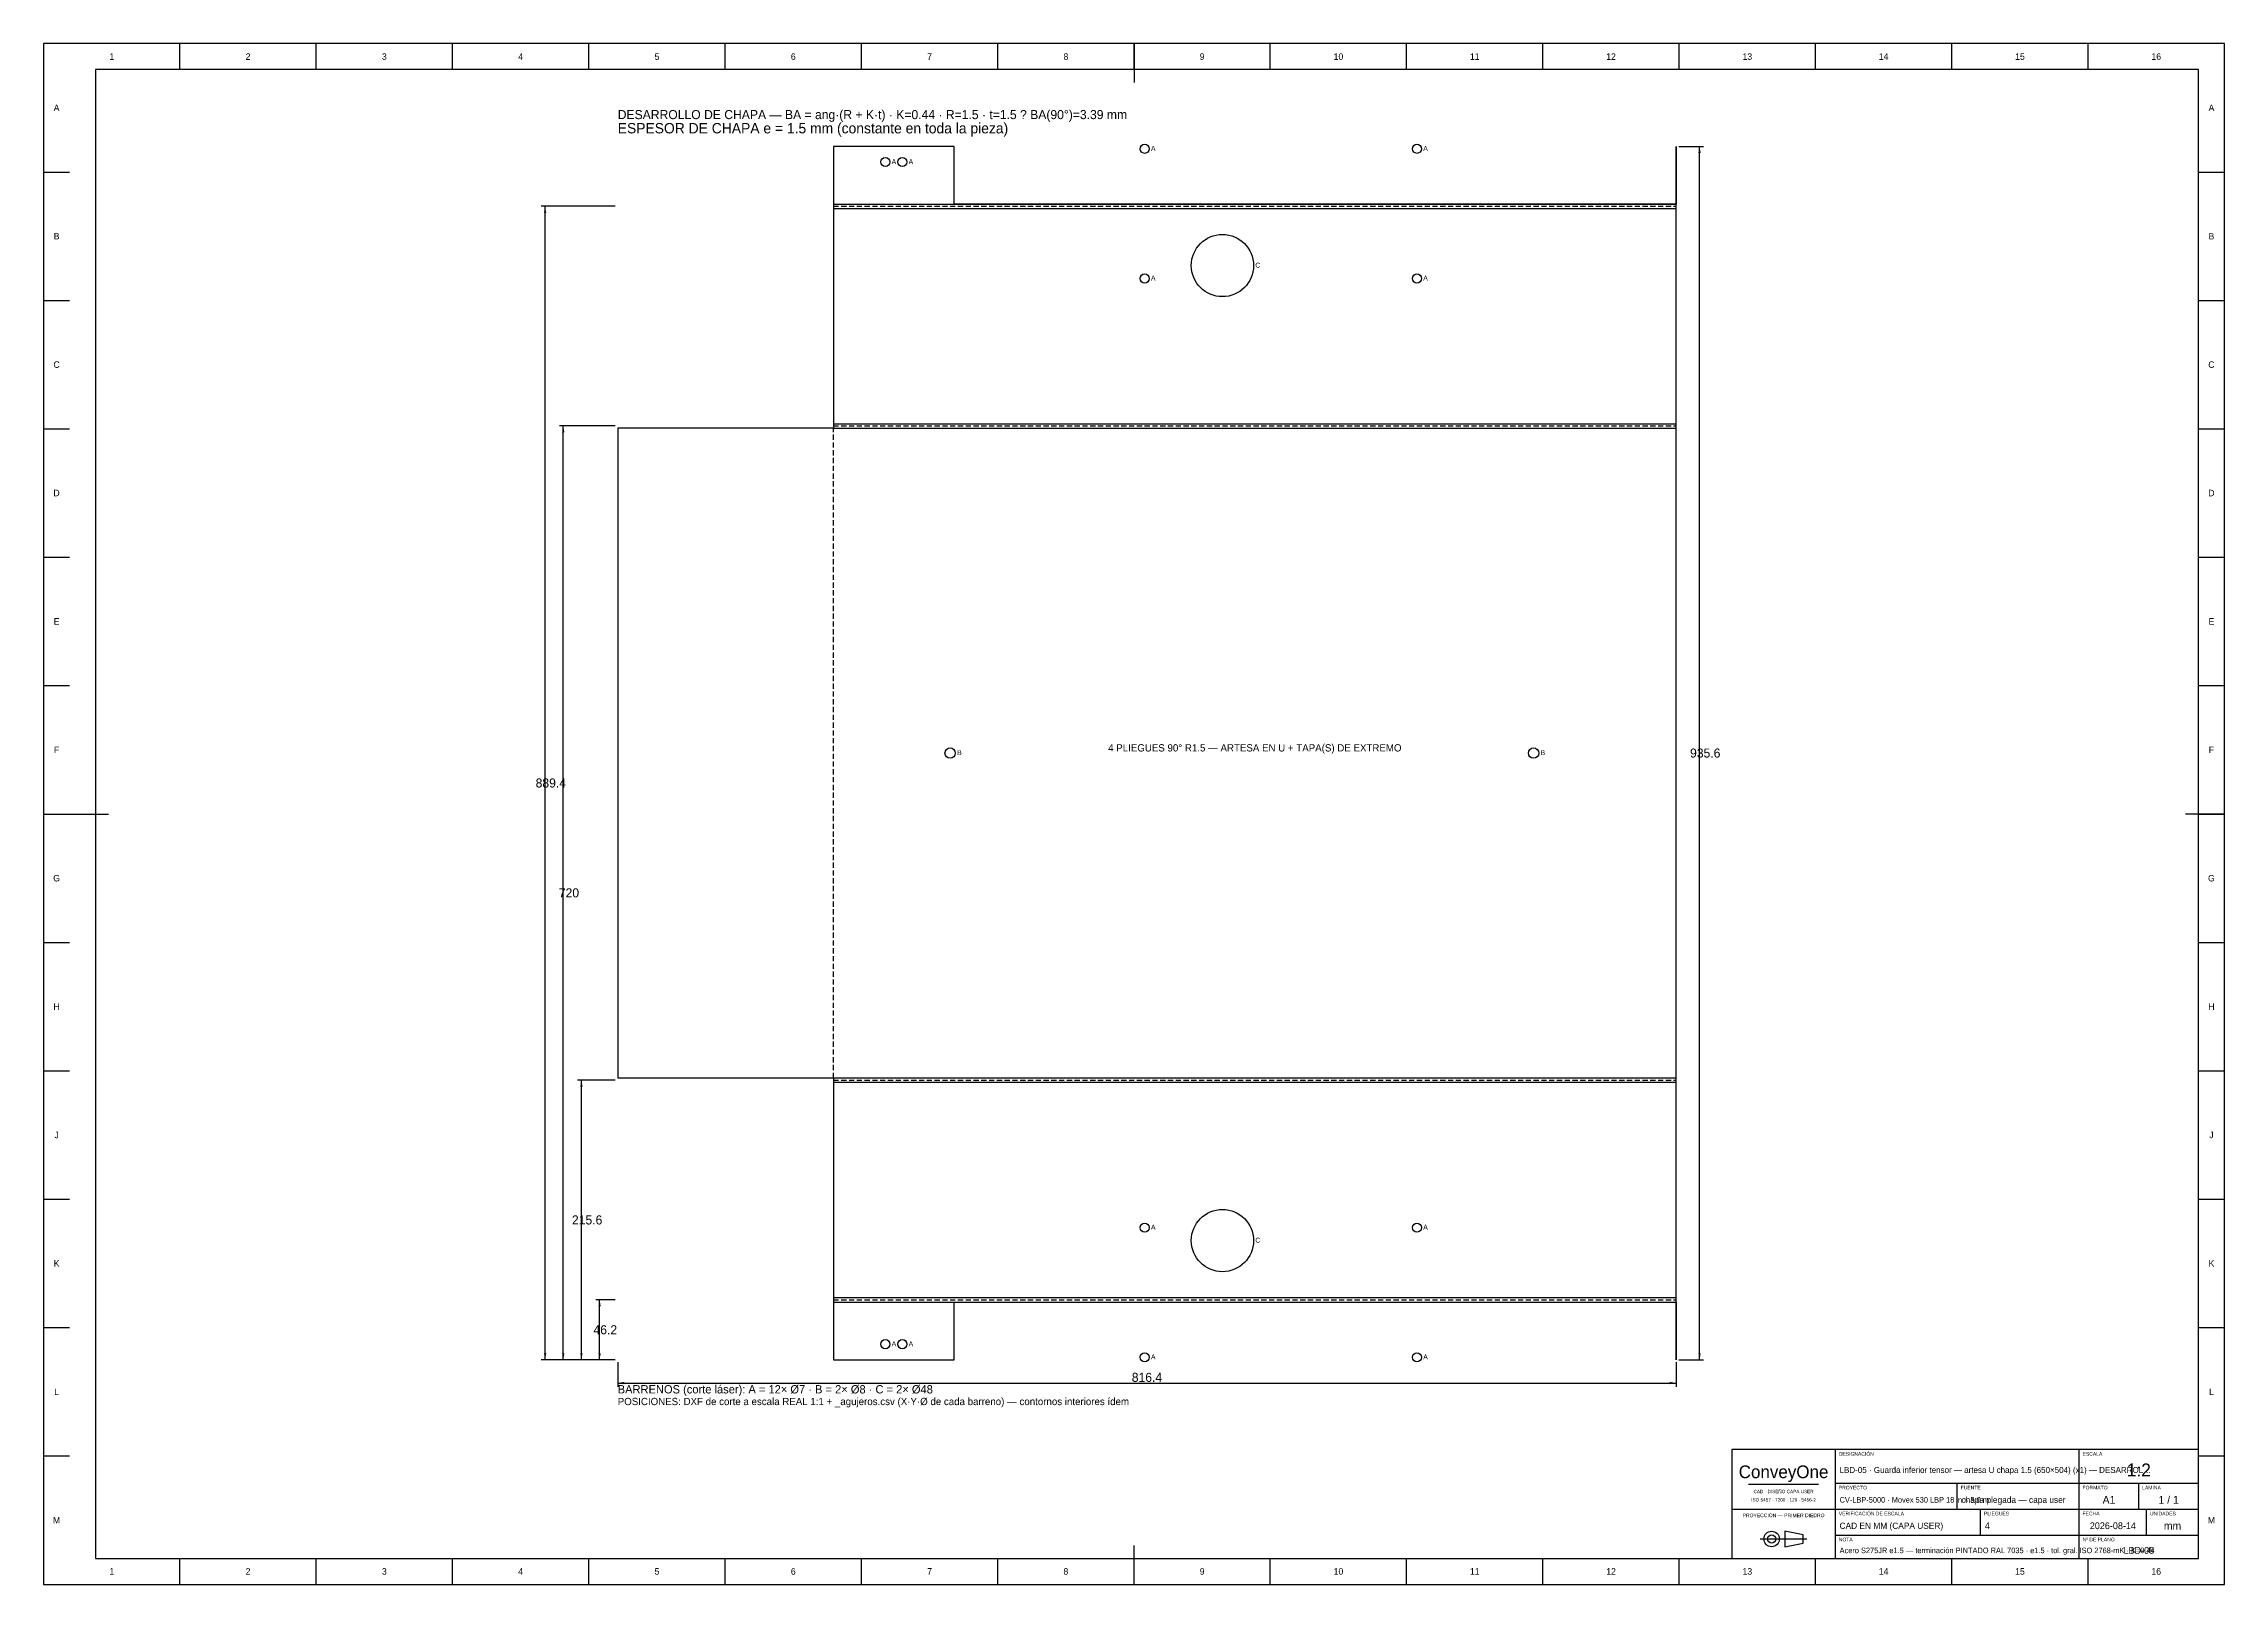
# Model space of a CAD drawing. Extents: x 0 to 1682, y 0 to 1188.
import ezdxf
from ezdxf.enums import TextEntityAlignment as Align

# ---------------------------------------------------------------- set-up
doc = ezdxf.new("R2010")
doc.units = 0
doc.linetypes.add('DASHED', pattern=[6, 4, -2])
for name, color, linetype in [('COTAS', 7, 'CONTINUOUS'), ('FINA', 7, 'CONTINUOUS'), ('NORMA', 7, 'CONTINUOUS'), ('PLIEGUE', 1, 'DASHED'), ('TEXTO', 7, 'CONTINUOUS'), ('VISIBLE', 7, 'CONTINUOUS')]:
    doc.layers.add(name, color=color, linetype=linetype)

msp = doc.modelspace()

# ---------------------------------------------------------------- linework, layer by layer
at = {"layer": 'COTAS'}
for p, q in [((1261.195, 1108.785), (1280.195, 1108.785)), ((1277.195, 173.215), (1277.195, 1108.785)), ((440.805, 1062.595), (383.805, 1062.595)), ((386.805, 173.215), (386.805, 1062.595)), ((440.805, 893.195), (397.805, 893.195)), ((400.805, 173.215), (400.805, 893.195)), ((440.805, 388.805), (411.805, 388.805)), ((414.805, 173.215), (414.805, 388.805)), ((440.805, 219.415), (425.805, 219.415)), ((428.805, 173.215), (428.805, 219.415)), ((440.805, 173.215), (383.805, 173.215)), ((440.805, 173.215), (397.805, 173.215)), ((440.805, 173.215), (411.805, 173.215)), ((440.805, 173.215), (425.805, 173.215)), ((442.805, 171.215), (442.805, 152.215)), ((1259.195, 171.215), (1259.195, 152.215)), ((1261.195, 173.215), (1280.195, 173.215)), ((442.805, 155.215), (1259.195, 155.215))]:
    msp.add_line(p, q, dxfattribs=at)
for points in [[(1277.195, 1108.785), (1278.095, 1103.785), (1276.295, 1103.785)], [(386.805, 1062.595), (387.705, 1057.595), (385.905, 1057.595)], [(400.805, 893.195), (401.705, 888.195), (399.905, 888.195)], [(414.805, 388.805), (415.705, 383.805), (413.905, 383.805)], [(428.805, 219.415), (429.705, 214.415), (427.905, 214.415)], [(386.805, 173.215), (387.705, 178.215), (385.905, 178.215)], [(400.805, 173.215), (401.705, 178.215), (399.905, 178.215)], [(414.805, 173.215), (415.705, 178.215), (413.905, 178.215)], [(428.805, 173.215), (429.705, 178.215), (427.905, 178.215)], [(1277.195, 173.215), (1278.095, 178.215), (1276.295, 178.215)], [(442.805, 155.215), (447.805, 156.115), (447.805, 154.315)], [(1259.195, 155.215), (1254.195, 156.115), (1254.195, 154.315)]]:
    msp.add_solid(points, dxfattribs=at)
at = {"layer": 'FINA'}
for p, q in [((1682, 1188), (0, 1188)), ((0, 1188), (0, 0)), ((105.125, 1168), (105.125, 1188)), ((210.25, 1168), (210.25, 1188)), ((315.375, 1168), (315.375, 1188)), ((420.5, 1168), (420.5, 1188)), ((525.625, 1168), (525.625, 1188)), ((630.75, 1168), (630.75, 1188)), ((735.875, 1168), (735.875, 1188)), ((841, 1168), (841, 1188)), ((946.125, 1168), (946.125, 1188)), ((1051.25, 1168), (1051.25, 1188)), ((1156.375, 1168), (1156.375, 1188)), ((1261.5, 1168), (1261.5, 1188)), ((1366.625, 1168), (1366.625, 1188)), ((1471.75, 1168), (1471.75, 1188)), ((1576.875, 1168), (1576.875, 1188)), ((1682, 0), (1682, 1188)), ((0, 1089), (20, 1089)), ((1662, 1089), (1682, 1089)), ((609.195, 1064.285), (1259.195, 1064.285)), ((609.195, 1060.895), (1259.195, 1060.895)), ((0, 990), (20, 990)), ((1662, 990), (1682, 990)), ((609.195, 894.895), (1259.195, 894.895)), ((609.195, 891.505), (1259.195, 891.505)), ((0, 891), (20, 891)), ((1662, 891), (1682, 891)), ((0, 792), (20, 792)), ((1662, 792), (1682, 792)), ((0, 693), (20, 693)), ((1662, 693), (1682, 693)), ((0, 594), (20, 594)), ((1662, 594), (1682, 594)), ((0, 495), (20, 495)), ((1662, 495), (1682, 495)), ((0, 396), (20, 396)), ((609.195, 390.505), (1259.195, 390.505)), ((609.195, 387.105), (1259.195, 387.105)), ((1662, 396), (1682, 396)), ((0, 297), (20, 297)), ((1662, 297), (1682, 297)), ((609.195, 221.105), (1259.195, 221.105)), ((609.195, 217.715), (1259.195, 217.715)), ((0, 198), (20, 198)), ((1662, 198), (1682, 198)), ((0, 99), (20, 99)), ((1662, 99), (1682, 99)), ((1315, 77.2), (1369, 77.2)), ((1382, 78), (1570, 78)), ((1476, 58), (1476, 78)), ((1570, 78), (1662, 78)), ((1616, 58), (1616, 78)), ((1302, 58), (1382, 58)), ((1382, 58), (1570, 58)), ((1494, 38), (1494, 58)), ((1570, 58), (1662, 58)), ((1622, 38), (1622, 58)), ((1324.06, 35), (1359.94, 35)), ((1382, 38), (1570, 38)), ((1570, 38), (1662, 38)), ((105.125, 0), (105.125, 20)), ((210.25, 0), (210.25, 20)), ((315.375, 0), (315.375, 20)), ((420.5, 0), (420.5, 20)), ((525.625, 0), (525.625, 20)), ((630.75, 0), (630.75, 20)), ((735.875, 0), (735.875, 20)), ((841, 0), (841, 20)), ((946.125, 0), (946.125, 20)), ((1051.25, 0), (1051.25, 20)), ((1156.375, 0), (1156.375, 20)), ((1261.5, 0), (1261.5, 20)), ((1366.625, 0), (1366.625, 20)), ((1471.75, 0), (1471.75, 20)), ((1576.875, 0), (1576.875, 20)), ((0, 0), (1682, 0))]:
    msp.add_line(p, q, dxfattribs=at)
at = {"layer": 'NORMA'}
for p, q in [((841, 1188), (841, 1158)), ((1662, 1168), (40, 1168)), ((40, 1168), (40, 20)), ((1662, 20), (1662, 1168)), ((0, 594), (50, 594)), ((1682, 594), (1652, 594)), ((1662, 104), (1302, 104)), ((1302, 104), (1302, 20)), ((1382, 20), (1382, 104)), ((1570, 20), (1570, 104)), ((1662, 20), (1662, 104)), ((40, 20), (1662, 20)), ((841, 0), (841, 30)), ((1302, 20), (1662, 20))]:
    msp.add_line(p, q, dxfattribs=at)
at = {"layer": 'PLIEGUE'}
for p, q in [((609.195, 1062.595), (1259.195, 1062.595)), ((609.195, 893.195), (1259.195, 893.195)), ((609.195, 390.505), (609.195, 891.505)), ((609.195, 388.805), (1259.195, 388.805)), ((609.195, 219.415), (1259.195, 219.415))]:
    msp.add_line(p, q, dxfattribs=at)
at = {"layer": 'TEXTO'}
for p, q in [((1357.18, 38.22), (1342.92, 40.98)), ((1342.92, 40.98), (1342.92, 29.02)), ((1357.18, 31.78), (1357.18, 38.22)), ((1342.92, 29.02), (1357.18, 31.78))]:
    msp.add_line(p, q, dxfattribs=at)
for radius in [5.98, 3.22]:
    msp.add_circle((1332.8, 35), radius, dxfattribs=at)
at = {"layer": 'VISIBLE'}
for p, q in [((702.285, 1108.785), (609.195, 1108.785)), ((609.195, 1108.785), (609.195, 891.505)), ((702.285, 1064.285), (702.285, 1108.785)), ((1259.195, 891.505), (1259.195, 1108.785)), ((1259.195, 1108.785), (1259.195, 1064.285)), ((1259.195, 1064.285), (702.285, 1064.285)), ((609.195, 891.505), (442.805, 891.505)), ((442.805, 891.505), (442.805, 390.505)), ((1259.195, 390.505), (1259.195, 891.505)), ((442.805, 390.505), (609.195, 390.505)), ((609.195, 390.505), (609.195, 173.215)), ((1259.195, 173.215), (1259.195, 390.505)), ((702.285, 173.215), (702.285, 217.715)), ((702.285, 217.715), (1259.195, 217.715)), ((1259.195, 217.715), (1259.195, 173.215)), ((609.195, 173.215), (702.285, 173.215))]:
    msp.add_line(p, q, dxfattribs=at)
for centre, radius in [((849.195, 1106.895), 3.5), ((1059.195, 1106.895), 3.5), ((649.195, 1096.785), 3.5), ((662.285, 1096.785), 3.5), ((909.195, 1016.895), 24), ((849.195, 1006.895), 3.5), ((1059.195, 1006.895), 3.5), ((699.195, 641.005), 4), ((1149.195, 641.005), 4), ((909.195, 265.105), 24), ((849.195, 275.105), 3.5), ((1059.195, 275.105), 3.5), ((649.195, 185.215), 3.5), ((662.285, 185.215), 3.5), ((849.195, 175.105), 3.5), ((1059.195, 175.105), 3.5)]:
    msp.add_circle(centre, radius, dxfattribs=at)

# ---------------------------------------------------------------- texts
at = {"layer": 'COTAS'}
for s, p in [('935.6', (1281.595, 641)), ('889.4', (391.205, 617.905)), ('720', (405.205, 533.205)), ('215.6', (419.205, 281.01)), ('46.2', (433.205, 196.315)), ('816.4', (851, 159.615))]:
    msp.add_text(s, height=7, dxfattribs=at).set_placement(p, align=Align.MIDDLE_CENTER)
at = {"layer": 'TEXTO'}
for s, height, p in [('1', 5, (52.5625, 1178)), ('2', 5, (157.6875, 1178)), ('3', 5, (262.8125, 1178)), ('4', 5, (367.9375, 1178)), ('5', 5, (473.0625, 1178)), ('6', 5, (578.1875, 1178)), ('7', 5, (683.3125, 1178)), ('8', 5, (788.4375, 1178)), ('9', 5, (893.5625, 1178)), ('10', 5, (998.6875, 1178)), ('11', 5, (1103.8125, 1178)), ('12', 5, (1208.9375, 1178)), ('13', 5, (1314.0625, 1178)), ('14', 5, (1419.1875, 1178)), ('15', 5, (1524.3125, 1178)), ('16', 5, (1629.4375, 1178)), ('A', 5, (10, 1138.5)), ('A', 5, (1672, 1138.5)), ('B', 5, (10, 1039.5)), ('B', 5, (1672, 1039.5)), ('C', 5, (10, 940.5)), ('C', 5, (1672, 940.5)), ('D', 5, (10, 841.5)), ('D', 5, (1672, 841.5)), ('E', 5, (10, 742.5)), ('E', 5, (1672, 742.5)), ('F', 5, (10, 643.5)), ('4 PLIEGUES 90° R1.5 — ARTESA EN U + TAPA(S) DE EXTREMO', 5.6, (934.195, 645.005)), ('F', 5, (1672, 643.5)), ('G', 5, (10, 544.5)), ('G', 5, (1672, 544.5)), ('H', 5, (10, 445.5)), ('H', 5, (1672, 445.5)), ('J', 5, (10, 346.5)), ('J', 5, (1672, 346.5)), ('K', 5, (10, 247.5)), ('K', 5, (1672, 247.5)), ('L', 5, (10, 148.5)), ('L', 5, (1672, 148.5)), ('ConveyOne', 9.8, (1342, 86.8)), ('1:2', 10, (1616, 88.2)), ('CAD · DISEÑO CAPA USER', 2.6, (1342, 71.6)), ('A1', 6, (1593, 65.2)), ('1 / 1', 6, (1639, 65.2)), ('M', 5, (10, 49.5)), ('PROYECCIÓN — PRIMER DIEDRO', 2.8, (1342, 53.2)), ('ISO 5457 · 7200 · 129 · 5456-2', 2.6, (1342, 65.2)), ('M', 5, (1672, 49.5)), ('2026-08-14', 5.2, (1596, 45.2)), ('mm', 6, (1642, 45.2)), ('LBD-05', 5.2, (1616, 26.2)), ('1', 5, (52.5625, 10)), ('2', 5, (157.6875, 10)), ('3', 5, (262.8125, 10)), ('4', 5, (367.9375, 10)), ('5', 5, (473.0625, 10)), ('6', 5, (578.1875, 10)), ('7', 5, (683.3125, 10)), ('8', 5, (788.4375, 10)), ('9', 5, (893.5625, 10)), ('10', 5, (998.6875, 10)), ('11', 5, (1103.8125, 10)), ('12', 5, (1208.9375, 10)), ('13', 5, (1314.0625, 10)), ('14', 5, (1419.1875, 10)), ('15', 5, (1524.3125, 10)), ('16', 5, (1629.4375, 10))]:
    msp.add_text(s, height=height, dxfattribs=at).set_placement(p, align=Align.MIDDLE_CENTER)
for s, height, p in [('DESARROLLO DE CHAPA — BA = ang·(R + K·t) · K=0.44 · R=1.5 · t=1.5 ? BA(90°)=3.39 mm', 7, (442.805, 1129.785)), ('ESPESOR DE CHAPA e = 1.5 mm (constante en toda la pieza)', 8, (442.805, 1118.785)), ('A', 3.8, (654.095, 1095.185)), ('A', 3.8, (667.185, 1095.185)), ('A', 3.8, (854.095, 1105.295)), ('A', 3.8, (1064.095, 1105.295)), ('C', 3.8, (934.595, 1015.295)), ('A', 3.8, (854.095, 1005.295)), ('A', 3.8, (1064.095, 1005.295)), ('B', 3.8, (704.595, 639.405)), ('B', 3.8, (1154.595, 639.405)), ('A', 3.8, (854.095, 273.505)), ('A', 3.8, (1064.095, 273.505)), ('C', 3.8, (934.595, 263.505)), ('A', 3.8, (654.095, 183.615)), ('A', 3.8, (667.185, 183.615)), ('A', 3.8, (854.095, 173.505)), ('A', 3.8, (1064.095, 173.505)), ('BARRENOS (corte láser): A = 12× Ø7 · B = 2× Ø8 · C = 2× Ø48', 6.4, (442.805, 147.215)), ('POSICIONES: DXF de corte a escala REAL 1:1 + _agujeros.csv (X·Y·Ø de cada barreno) — contornos interiores ídem', 5.6, (442.805, 138.215)), ('DESIGNACIÓN', 2.8, (1384.6, 99.2)), ('ESCALA', 2.8, (1572.6, 99.2)), ('PROYECTO', 2.8, (1384.6, 73.2)), ('FUENTE', 2.8, (1478.6, 73.2)), ('FORMATO', 2.8, (1572.6, 73.2)), ('LÁMINA', 2.8, (1618.6, 73.2)), ('VERIFICACIÓN DE ESCALA', 2.8, (1384.6, 53.2)), ('PLIEGUES', 2.8, (1496.6, 53.2)), ('FECHA', 2.8, (1572.6, 53.2)), ('UNIDADES', 2.8, (1624.6, 53.2)), ('NOTA', 2.8, (1384.6, 33.2)), ('Nº DE PLANO', 2.8, (1572.6, 33.2))]:
    msp.add_text(s, height=height, dxfattribs=at).set_placement(p)
for s, height, p in [('LBD-05 · Guarda inferior tensor — artesa U chapa 1.5 (650×504) (x1) — DESARROL…', 4.6166, (1385.2, 88.2)), ('CV-LBP-5000 · Movex 530 LBP 18 in × 5.0 m', 4.2659, (1385.2, 65.2)), ('chapa plegada — capa user', 4.8, (1479.2, 65.2)), ('CAD EN MM (CAPA USER)', 4.8, (1385.2, 45.2)), ('4', 5.2, (1497.2, 45.2)), ('Acero S275JR e1.5 — terminación PINTADO RAL 7035 · e1.5 · tol. gral. ISO 2768-mK · K=0.44', 4.2714, (1385.2, 26.2))]:
    msp.add_text(s, height=height, dxfattribs=at).set_placement(p, align=Align.MIDDLE_LEFT)

doc.saveas('drawing.dxf')
